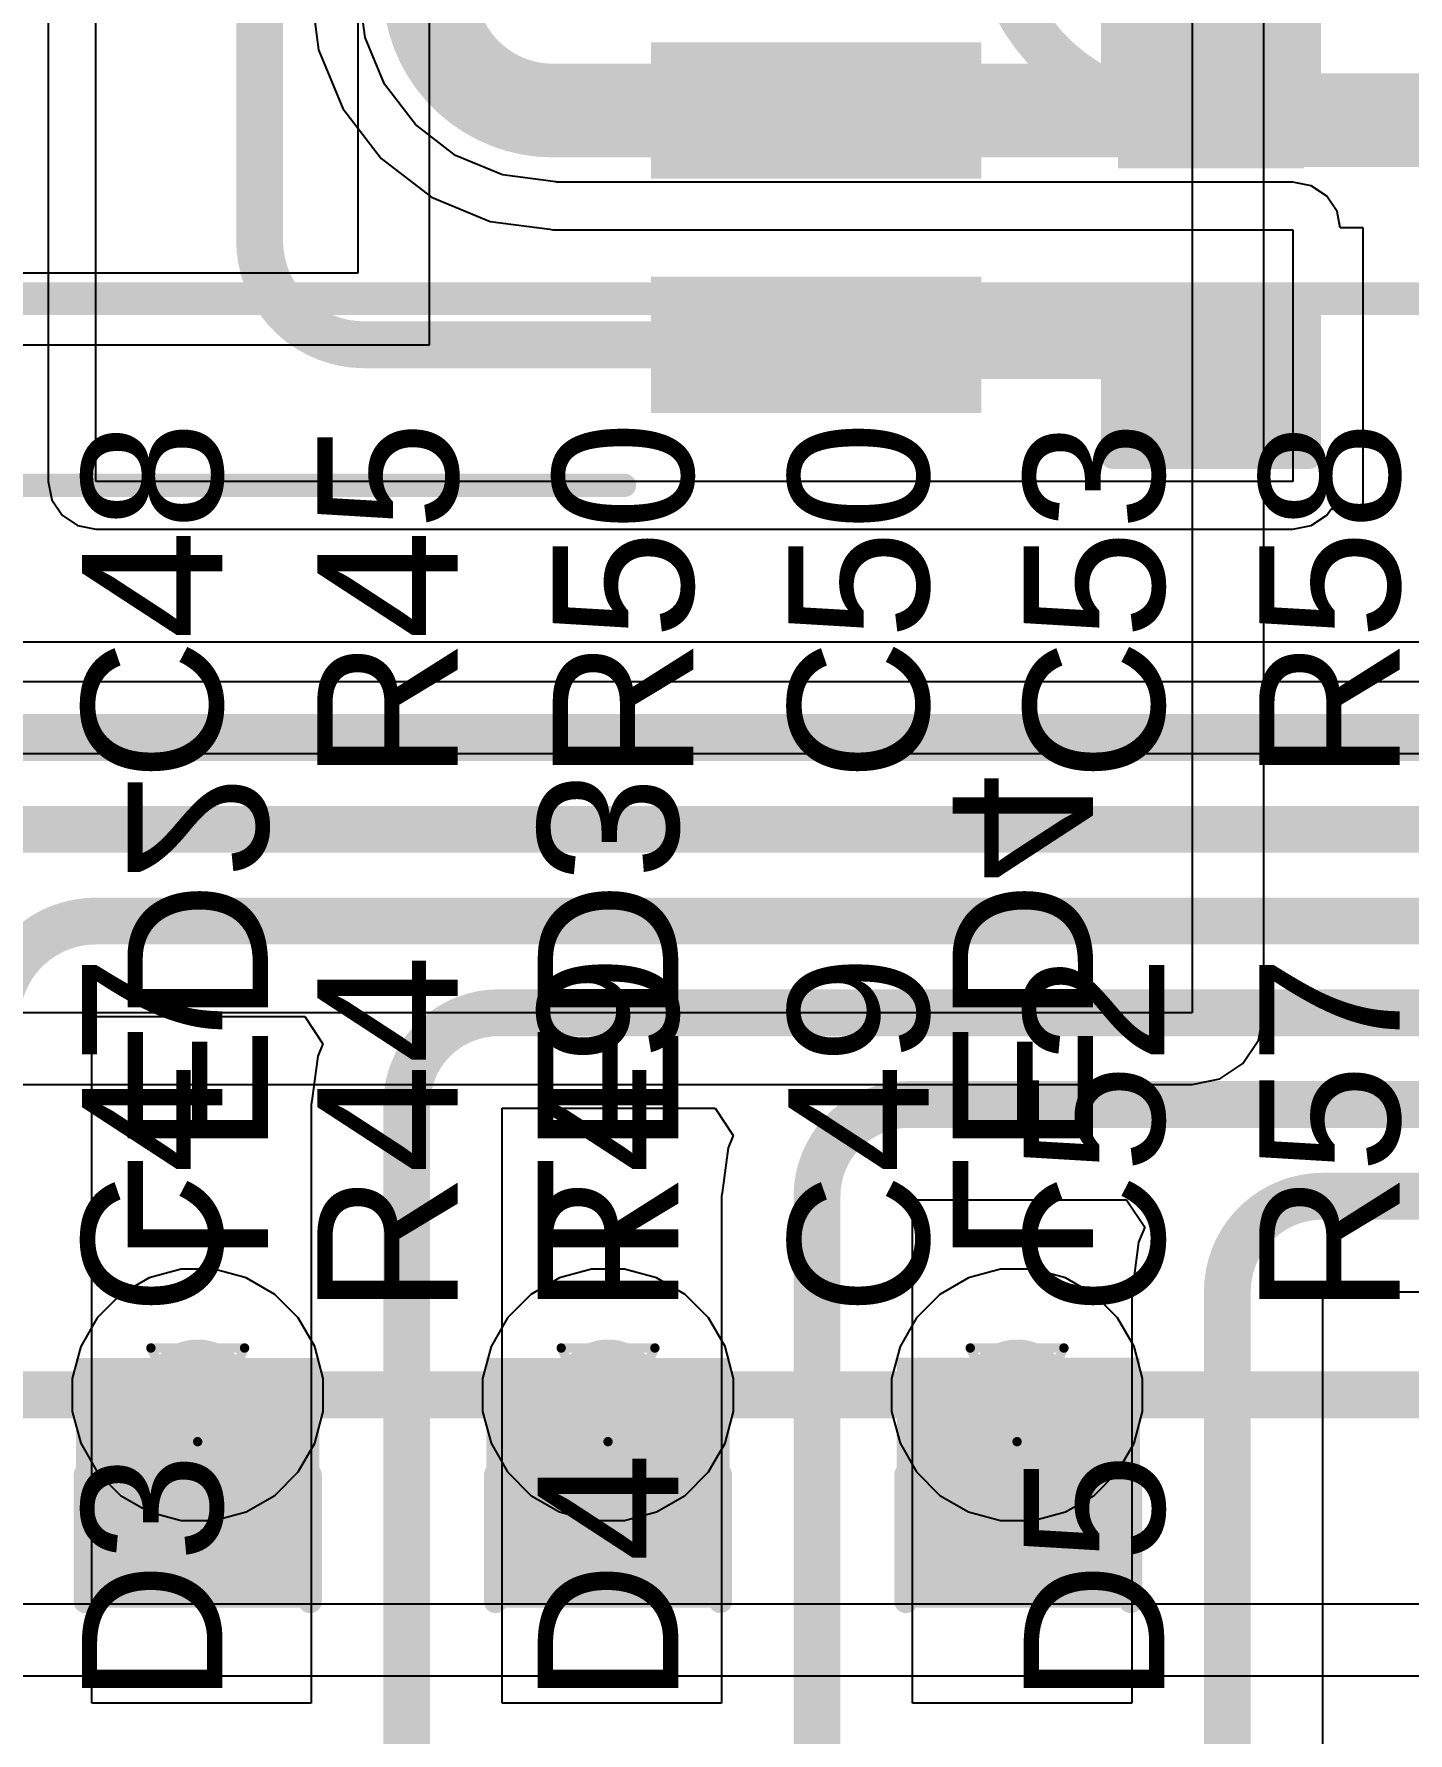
# Model space of a CAD drawing. Header units: inches. Extents: x 0 to 35.2, y -0.7 to 15.9.
# Drawn here: x 0.4949 to 0.7882, y 0.2728 to 0.6355 of the extents above; entities that cross this region are included whole.
import ezdxf

# ---------------------------------------------------------------- set-up
doc = ezdxf.new("R2010")
doc.units = ezdxf.units.IN
doc.header["$MEASUREMENT"] = 0
for name, color, linetype in [('Bottom Layer', 5, 'Continuous'), ('Bottom Overlay', 54, 'Continuous'), ('Bottom Paste', 16, 'Continuous'), ('Bottom Solder', 6, 'Continuous'), ('Drill Drawing', 1, 'Continuous'), ('GND1', 16, 'Continuous'), ('GND2', 76, 'Continuous'), ('Top Layer', 1, 'Continuous'), ('Top Overlay', 2, 'Continuous'), ('Via Holes', 16, 'Continuous')]:
    doc.layers.add(name, color=color, linetype=linetype)
doc.styles.add('Arial', font='', dxfattribs={"height": 0.2})
doc.styles.get('Arial').set_extended_font_data('Arial')

# ---------------------------------------------------------------- blocks, each defined once
blk = doc.blocks.new('SOIC_16_300____B_22')
at = {"layer": 'Bottom Layer'}
for points in [[(0.15945, -0.11319), (0.22441, -0.11319), (0.22441, -0.13681), (0.15945, -0.13681)], [(0.15945, -0.16319), (0.22441, -0.16319), (0.22441, -0.18681), (0.15945, -0.18681)]]:
    blk.add_hatch(color=5, dxfattribs=at).paths.add_polyline_path(points)
at = {"layer": 'Bottom Paste'}
for points in [[(0.15945, -0.11319), (0.22441, -0.11319), (0.22441, -0.13681), (0.15945, -0.13681)], [(0.15945, -0.16319), (0.22441, -0.16319), (0.22441, -0.18681), (0.15945, -0.18681)]]:
    blk.add_hatch(color=16, dxfattribs=at).paths.add_polyline_path(points)
at = {"layer": 'Bottom Solder'}
for points in [[(0.15669, -0.11043), (0.22717, -0.11043), (0.22717, -0.13957), (0.15669, -0.13957)], [(0.15669, -0.16043), (0.22717, -0.16043), (0.22717, -0.18957), (0.15669, -0.18957)]]:
    blk.add_hatch(color=6, dxfattribs=at).paths.add_polyline_path(points)
at = {"layer": 'Bottom Overlay'}
blk.add_lwpolyline([(-0.142, -0.205, 0.005, 0.005, 0), (0.151, -0.205, 0.005, 0.005, 0)], format="xyseb", dxfattribs=at)
blk.add_lwpolyline([(0.14975, -0.205, 0.0025, 0.0025, 1), (0.15225, -0.205, 0.0025, 0.0025, 1)], format="xyseb", close=True, dxfattribs=at)
blk = doc.blocks.new('LED_0603_B_109')
at = {"layer": 'Bottom Layer'}
for points in [[(-0.03937, 0.01969), (-0.01969, 0.01969), (-0.01969, -0.01969), (-0.03937, -0.01969)], [(0.01969, 0.01969), (0.03937, 0.01969), (0.03937, -0.01969), (0.01969, -0.01969)]]:
    blk.add_hatch(color=5, dxfattribs=at).paths.add_polyline_path(points)
at = {"layer": 'Bottom Overlay'}
blk.add_hatch(color=54, dxfattribs=at).paths.add_polyline_path([(0.044, -0.026), (0.069, -0.026), (0.069, 0.026), (0.044, 0.026)])
at = {"layer": 'Bottom Paste'}
for points in [[(-0.03937, 0.01969), (-0.01969, 0.01969), (-0.01969, -0.01969), (-0.03937, -0.01969)], [(0.01969, 0.01969), (0.03937, 0.01969), (0.03937, -0.01969), (0.01969, -0.01969)]]:
    blk.add_hatch(color=16, dxfattribs=at).paths.add_polyline_path(points)
at = {"layer": 'Bottom Solder'}
for points in [[(-0.04337, 0.02369), (-0.01569, 0.02369), (-0.01569, -0.02369), (-0.04337, -0.02369)], [(0.01569, 0.02369), (0.04337, 0.02369), (0.04337, -0.02369), (0.01569, -0.02369)]]:
    blk.add_hatch(color=6, dxfattribs=at).paths.add_polyline_path(points)
at = {"layer": 'Bottom Overlay'}
for points in [[(-0.044, 0.024, 0.005, 0.005, 0), (-0.017, 0.024, 0.005, 0.005, 0)], [(-0.044, 0.024, 0.005, 0.005, 0), (-0.044, -0.024, 0.005, 0.005, 0)], [(0.017, 0.024, 0.005, 0.005, 0), (0.044, 0.024, 0.005, 0.005, 0)], [(0.044, 0.024, 0.005, 0.005, 0), (0.044, -0.024, 0.005, 0.005, 0)], [(-0.044, -0.024, 0.005, 0.005, 0), (-0.017, -0.024, 0.005, 0.005, 0)], [(0.017, -0.024, 0.005, 0.005, 0), (0.044, -0.024, 0.005, 0.005, 0)]]:
    blk.add_lwpolyline(points, format="xyseb", dxfattribs=at)
for points in [[(-0.04525, 0.024, 0.0025, 0.0025, 1), (-0.04275, 0.024, 0.0025, 0.0025, 1)], [(-0.04525, 0.024, 0.0025, 0.0025, 1), (-0.04275, 0.024, 0.0025, 0.0025, 1)], [(-0.01825, 0.024, 0.0025, 0.0025, 1), (-0.01575, 0.024, 0.0025, 0.0025, 1)], [(0.01575, 0.024, 0.0025, 0.0025, 1), (0.01825, 0.024, 0.0025, 0.0025, 1)], [(0.04275, 0.024, 0.0025, 0.0025, 1), (0.04525, 0.024, 0.0025, 0.0025, 1)], [(0.04275, 0.024, 0.0025, 0.0025, 1), (0.04525, 0.024, 0.0025, 0.0025, 1)], [(-0.04525, -0.024, 0.0025, 0.0025, 1), (-0.04275, -0.024, 0.0025, 0.0025, 1)], [(-0.04525, -0.024, 0.0025, 0.0025, 1), (-0.04275, -0.024, 0.0025, 0.0025, 1)], [(-0.01825, -0.024, 0.0025, 0.0025, 1), (-0.01575, -0.024, 0.0025, 0.0025, 1)], [(0.01575, -0.024, 0.0025, 0.0025, 1), (0.01825, -0.024, 0.0025, 0.0025, 1)], [(0.04275, -0.024, 0.0025, 0.0025, 1), (0.04525, -0.024, 0.0025, 0.0025, 1)], [(0.04275, -0.024, 0.0025, 0.0025, 1), (0.04525, -0.024, 0.0025, 0.0025, 1)]]:
    blk.add_lwpolyline(points, format="xyseb", close=True, dxfattribs=at)
blk = doc.blocks.new('LED_0603_B_110')
at = {"layer": 'Bottom Layer'}
for points in [[(-0.03937, 0.01969), (-0.01969, 0.01969), (-0.01969, -0.01969), (-0.03937, -0.01969)], [(0.01969, 0.01969), (0.03937, 0.01969), (0.03937, -0.01969), (0.01969, -0.01969)]]:
    blk.add_hatch(color=5, dxfattribs=at).paths.add_polyline_path(points)
at = {"layer": 'Bottom Overlay'}
blk.add_hatch(color=54, dxfattribs=at).paths.add_polyline_path([(0.044, -0.026), (0.069, -0.026), (0.069, 0.026), (0.044, 0.026)])
at = {"layer": 'Bottom Paste'}
for points in [[(-0.03937, 0.01969), (-0.01969, 0.01969), (-0.01969, -0.01969), (-0.03937, -0.01969)], [(0.01969, 0.01969), (0.03937, 0.01969), (0.03937, -0.01969), (0.01969, -0.01969)]]:
    blk.add_hatch(color=16, dxfattribs=at).paths.add_polyline_path(points)
at = {"layer": 'Bottom Solder'}
for points in [[(-0.04337, 0.02369), (-0.01569, 0.02369), (-0.01569, -0.02369), (-0.04337, -0.02369)], [(0.01569, 0.02369), (0.04337, 0.02369), (0.04337, -0.02369), (0.01569, -0.02369)]]:
    blk.add_hatch(color=6, dxfattribs=at).paths.add_polyline_path(points)
at = {"layer": 'Bottom Overlay'}
for points in [[(-0.044, 0.024, 0.005, 0.005, 0), (-0.017, 0.024, 0.005, 0.005, 0)], [(-0.044, 0.024, 0.005, 0.005, 0), (-0.044, -0.024, 0.005, 0.005, 0)], [(0.017, 0.024, 0.005, 0.005, 0), (0.044, 0.024, 0.005, 0.005, 0)], [(0.044, 0.024, 0.005, 0.005, 0), (0.044, -0.024, 0.005, 0.005, 0)], [(-0.044, -0.024, 0.005, 0.005, 0), (-0.017, -0.024, 0.005, 0.005, 0)], [(0.017, -0.024, 0.005, 0.005, 0), (0.044, -0.024, 0.005, 0.005, 0)]]:
    blk.add_lwpolyline(points, format="xyseb", dxfattribs=at)
for points in [[(-0.04525, 0.024, 0.0025, 0.0025, 1), (-0.04275, 0.024, 0.0025, 0.0025, 1)], [(-0.04525, 0.024, 0.0025, 0.0025, 1), (-0.04275, 0.024, 0.0025, 0.0025, 1)], [(-0.01825, 0.024, 0.0025, 0.0025, 1), (-0.01575, 0.024, 0.0025, 0.0025, 1)], [(0.01575, 0.024, 0.0025, 0.0025, 1), (0.01825, 0.024, 0.0025, 0.0025, 1)], [(0.04275, 0.024, 0.0025, 0.0025, 1), (0.04525, 0.024, 0.0025, 0.0025, 1)], [(0.04275, 0.024, 0.0025, 0.0025, 1), (0.04525, 0.024, 0.0025, 0.0025, 1)], [(-0.04525, -0.024, 0.0025, 0.0025, 1), (-0.04275, -0.024, 0.0025, 0.0025, 1)], [(-0.04525, -0.024, 0.0025, 0.0025, 1), (-0.04275, -0.024, 0.0025, 0.0025, 1)], [(-0.01825, -0.024, 0.0025, 0.0025, 1), (-0.01575, -0.024, 0.0025, 0.0025, 1)], [(0.01575, -0.024, 0.0025, 0.0025, 1), (0.01825, -0.024, 0.0025, 0.0025, 1)], [(0.04275, -0.024, 0.0025, 0.0025, 1), (0.04525, -0.024, 0.0025, 0.0025, 1)], [(0.04275, -0.024, 0.0025, 0.0025, 1), (0.04525, -0.024, 0.0025, 0.0025, 1)]]:
    blk.add_lwpolyline(points, format="xyseb", close=True, dxfattribs=at)
blk = doc.blocks.new('LED_0603_B_111')
at = {"layer": 'Bottom Layer'}
for points in [[(-0.03937, 0.01969), (-0.01969, 0.01969), (-0.01969, -0.01969), (-0.03937, -0.01969)], [(0.01969, 0.01969), (0.03937, 0.01969), (0.03937, -0.01969), (0.01969, -0.01969)]]:
    blk.add_hatch(color=5, dxfattribs=at).paths.add_polyline_path(points)
at = {"layer": 'Bottom Overlay'}
blk.add_hatch(color=54, dxfattribs=at).paths.add_polyline_path([(0.044, -0.026), (0.069, -0.026), (0.069, 0.026), (0.044, 0.026)])
at = {"layer": 'Bottom Paste'}
for points in [[(-0.03937, 0.01969), (-0.01969, 0.01969), (-0.01969, -0.01969), (-0.03937, -0.01969)], [(0.01969, 0.01969), (0.03937, 0.01969), (0.03937, -0.01969), (0.01969, -0.01969)]]:
    blk.add_hatch(color=16, dxfattribs=at).paths.add_polyline_path(points)
at = {"layer": 'Bottom Solder'}
for points in [[(-0.04337, 0.02369), (-0.01569, 0.02369), (-0.01569, -0.02369), (-0.04337, -0.02369)], [(0.01569, 0.02369), (0.04337, 0.02369), (0.04337, -0.02369), (0.01569, -0.02369)]]:
    blk.add_hatch(color=6, dxfattribs=at).paths.add_polyline_path(points)
at = {"layer": 'Bottom Overlay'}
for points in [[(-0.044, 0.024, 0.005, 0.005, 0), (-0.017, 0.024, 0.005, 0.005, 0)], [(-0.044, 0.024, 0.005, 0.005, 0), (-0.044, -0.024, 0.005, 0.005, 0)], [(0.017, 0.024, 0.005, 0.005, 0), (0.044, 0.024, 0.005, 0.005, 0)], [(0.044, 0.024, 0.005, 0.005, 0), (0.044, -0.024, 0.005, 0.005, 0)], [(-0.044, -0.024, 0.005, 0.005, 0), (-0.017, -0.024, 0.005, 0.005, 0)], [(0.017, -0.024, 0.005, 0.005, 0), (0.044, -0.024, 0.005, 0.005, 0)]]:
    blk.add_lwpolyline(points, format="xyseb", dxfattribs=at)
for points in [[(-0.04525, 0.024, 0.0025, 0.0025, 1), (-0.04275, 0.024, 0.0025, 0.0025, 1)], [(-0.04525, 0.024, 0.0025, 0.0025, 1), (-0.04275, 0.024, 0.0025, 0.0025, 1)], [(-0.01825, 0.024, 0.0025, 0.0025, 1), (-0.01575, 0.024, 0.0025, 0.0025, 1)], [(0.01575, 0.024, 0.0025, 0.0025, 1), (0.01825, 0.024, 0.0025, 0.0025, 1)], [(0.04275, 0.024, 0.0025, 0.0025, 1), (0.04525, 0.024, 0.0025, 0.0025, 1)], [(0.04275, 0.024, 0.0025, 0.0025, 1), (0.04525, 0.024, 0.0025, 0.0025, 1)], [(-0.04525, -0.024, 0.0025, 0.0025, 1), (-0.04275, -0.024, 0.0025, 0.0025, 1)], [(-0.04525, -0.024, 0.0025, 0.0025, 1), (-0.04275, -0.024, 0.0025, 0.0025, 1)], [(-0.01825, -0.024, 0.0025, 0.0025, 1), (-0.01575, -0.024, 0.0025, 0.0025, 1)], [(0.01575, -0.024, 0.0025, 0.0025, 1), (0.01825, -0.024, 0.0025, 0.0025, 1)], [(0.04275, -0.024, 0.0025, 0.0025, 1), (0.04525, -0.024, 0.0025, 0.0025, 1)], [(0.04275, -0.024, 0.0025, 0.0025, 1), (0.04525, -0.024, 0.0025, 0.0025, 1)]]:
    blk.add_lwpolyline(points, format="xyseb", close=True, dxfattribs=at)
blk = doc.blocks.new('C___0603_B_167')
at = {"layer": 'Bottom Layer'}
for points in [[(-0.045, -0.0175), (-0.045, 0.0175), (-0.015, 0.0175), (-0.015, -0.0175)], [(0.015, -0.0175), (0.015, 0.0175), (0.045, 0.0175), (0.045, -0.0175)]]:
    blk.add_hatch(color=5, dxfattribs=at).paths.add_polyline_path(points)
at = {"layer": 'Bottom Paste'}
for points in [[(-0.045, -0.0175), (-0.045, 0.0175), (-0.015, 0.0175), (-0.015, -0.0175)], [(0.015, -0.0175), (0.015, 0.0175), (0.045, 0.0175), (0.045, -0.0175)]]:
    blk.add_hatch(color=16, dxfattribs=at).paths.add_polyline_path(points)
at = {"layer": 'Bottom Solder'}
for points in [[(-0.04736, -0.01986), (-0.04736, 0.01986), (-0.01264, 0.01986), (-0.01264, -0.01986)], [(0.01264, -0.01986), (0.01264, 0.01986), (0.04736, 0.01986), (0.04736, -0.01986)]]:
    blk.add_hatch(color=6, dxfattribs=at).paths.add_polyline_path(points)
at = {"layer": 'Bottom Overlay'}
for points in [[(-0.049, -0.021, 0.005, 0.005, 0), (-0.049, 0.021, 0.005, 0.005, 0)], [(-0.018, 0.021, 0.005, 0.005, 0), (-0.049, 0.021, 0.005, 0.005, 0)], [(0.049, 0.021, 0.005, 0.005, 0), (0.018, 0.021, 0.005, 0.005, 0)], [(0.049, -0.021, 0.005, 0.005, 0), (0.049, 0.021, 0.005, 0.005, 0)], [(-0.018, -0.021, 0.005, 0.005, 0), (-0.049, -0.021, 0.005, 0.005, 0)], [(0.049, -0.021, 0.005, 0.005, 0), (0.018, -0.021, 0.005, 0.005, 0)]]:
    blk.add_lwpolyline(points, format="xyseb", dxfattribs=at)
for points in [[(-0.05025, 0.021, 0.0025, 0.0025, 1), (-0.04775, 0.021, 0.0025, 0.0025, 1)], [(-0.05025, 0.021, 0.0025, 0.0025, 1), (-0.04775, 0.021, 0.0025, 0.0025, 1)], [(-0.01925, 0.021, 0.0025, 0.0025, 1), (-0.01675, 0.021, 0.0025, 0.0025, 1)], [(0.01675, 0.021, 0.0025, 0.0025, 1), (0.01925, 0.021, 0.0025, 0.0025, 1)], [(0.04775, 0.021, 0.0025, 0.0025, 1), (0.05025, 0.021, 0.0025, 0.0025, 1)], [(0.04775, 0.021, 0.0025, 0.0025, 1), (0.05025, 0.021, 0.0025, 0.0025, 1)], [(-0.05025, -0.021, 0.0025, 0.0025, 1), (-0.04775, -0.021, 0.0025, 0.0025, 1)], [(-0.05025, -0.021, 0.0025, 0.0025, 1), (-0.04775, -0.021, 0.0025, 0.0025, 1)], [(-0.01925, -0.021, 0.0025, 0.0025, 1), (-0.01675, -0.021, 0.0025, 0.0025, 1)], [(0.01675, -0.021, 0.0025, 0.0025, 1), (0.01925, -0.021, 0.0025, 0.0025, 1)], [(0.04775, -0.021, 0.0025, 0.0025, 1), (0.05025, -0.021, 0.0025, 0.0025, 1)], [(0.04775, -0.021, 0.0025, 0.0025, 1), (0.05025, -0.021, 0.0025, 0.0025, 1)]]:
    blk.add_lwpolyline(points, format="xyseb", close=True, dxfattribs=at)

msp = doc.modelspace()

# ---------------------------------------------------------------- hatches: boundary and pattern name
at = {"layer": 'Bottom Layer'}
h = msp.add_hatch(color=5, dxfattribs=at)
edge = h.paths.add_edge_path()
edge.add_arc((0.52983, 0.345), 0.01181, 0, 360)
h = msp.add_hatch(color=5, dxfattribs=at)
edge = h.paths.add_edge_path()
edge.add_arc((0.61743, 0.345), 0.01181, 0, 360)
h = msp.add_hatch(color=5, dxfattribs=at)
edge = h.paths.add_edge_path()
edge.add_arc((0.70476, 0.345), 0.01181, 0, 360)
at = {"layer": 'GND1'}
h = msp.add_hatch(color=16, dxfattribs=at)
edge = h.paths.add_edge_path()
edge.add_arc((0.52983, 0.345), 0.01181, 0, 360)
h = msp.add_hatch(color=16, dxfattribs=at)
edge = h.paths.add_edge_path()
edge.add_arc((0.61743, 0.345), 0.01181, 0, 360)
h = msp.add_hatch(color=16, dxfattribs=at)
edge = h.paths.add_edge_path()
edge.add_arc((0.70476, 0.345), 0.01181, 0, 360)
at = {"layer": 'GND2'}
h = msp.add_hatch(color=76, dxfattribs=at)
edge = h.paths.add_edge_path()
edge.add_arc((0.52983, 0.345), 0.01181, 0, 360)
h = msp.add_hatch(color=76, dxfattribs=at)
edge = h.paths.add_edge_path()
edge.add_arc((0.61743, 0.345), 0.01181, 0, 360)
h = msp.add_hatch(color=76, dxfattribs=at)
edge = h.paths.add_edge_path()
edge.add_arc((0.70476, 0.345), 0.01181, 0, 360)
at = {"layer": 'Top Layer'}
h = msp.add_hatch(color=1, dxfattribs=at)
edge = h.paths.add_edge_path()
edge.add_arc((0.52983, 0.345), 0.01181, 0, 360)
h = msp.add_hatch(color=1, dxfattribs=at)
edge = h.paths.add_edge_path()
edge.add_arc((0.61743, 0.345), 0.01181, 0, 360)
h = msp.add_hatch(color=1, dxfattribs=at)
edge = h.paths.add_edge_path()
edge.add_arc((0.70476, 0.345), 0.01181, 0, 360)
at = {"layer": 'Via Holes'}
h = msp.add_hatch(color=7, dxfattribs=at)
edge = h.paths.add_edge_path()
edge.add_arc((0.52983, 0.345), 0.00591, 0, 360)
h = msp.add_hatch(color=7, dxfattribs=at)
edge = h.paths.add_edge_path()
edge.add_arc((0.61743, 0.345), 0.00591, 0, 360)
h = msp.add_hatch(color=7, dxfattribs=at)
edge = h.paths.add_edge_path()
edge.add_arc((0.70476, 0.345), 0.00591, 0, 360)

# ---------------------------------------------------------------- linework, layer by layer
at = {"layer": 'Bottom Layer'}
for p, q in [((0.49789, 0.99222), (0.49789, 0.54)), ((0.50809, 0.54), (0.50809, 0.99222)), ((0.56555, 0.63479), (0.56405, 0.64618)), ((0.55395, 0.64485), (0.55562, 0.63213)), ((0.5697, 0.62478), (0.56555, 0.63479)), ((0.55562, 0.63213), (0.5608, 0.61964)), ((0.5763, 0.61618), (0.5697, 0.62478)), ((0.5608, 0.61964), (0.56903, 0.60891)), ((0.5849, 0.60958), (0.5763, 0.61618)), ((0.59492, 0.60543), (0.5849, 0.60958)), ((0.56903, 0.60891), (0.57976, 0.60067)), ((0.60631, 0.60393), (0.59492, 0.60543)), ((0.60646, 0.60388), (0.60631, 0.60393)), ((0.76367, 0.60388), (0.60646, 0.60388)), ((0.76757, 0.6031), (0.76367, 0.60388)), ((0.77088, 0.60089), (0.76757, 0.6031)), ((0.57976, 0.60067), (0.59226, 0.5955)), ((0.77309, 0.59759), (0.77088, 0.60089)), ((0.59226, 0.5955), (0.60498, 0.59382)), ((0.77377, 0.59417), (0.77309, 0.59759)), ((0.60498, 0.59382), (0.60567, 0.59368)), ((0.60567, 0.59368), (0.61438, 0.59368)), ((0.61438, 0.59368), (0.74117, 0.59368)), ((0.74117, 0.59368), (0.76367, 0.59368)), ((0.76367, 0.59368), (0.76367, 0.54)), ((0.77867, 0.59417), (0.77377, 0.59417)), ((0.77867, 0.53417), (0.77867, 0.59417)), ((0.49789, 0.54), (0.49867, 0.5361)), ((0.76367, 0.54), (0.50809, 0.54)), ((0.49867, 0.5361), (0.50088, 0.53279)), ((0.77088, 0.53279), (0.7718, 0.53417)), ((0.7718, 0.53417), (0.77867, 0.53417)), ((0.50088, 0.53279), (0.50419, 0.53058)), ((0.50419, 0.53058), (0.50809, 0.5298)), ((0.50809, 0.5298), (0.76367, 0.5298)), ((0.76367, 0.5298), (0.76757, 0.53058)), ((0.76757, 0.53058), (0.77088, 0.53279)), ((1.08729, 0.50571), (0.28949, 0.50571)), ((0.50724, 0.27921), (0.50724, 0.42492)), ((0.50724, 0.42492), (0.50729, 0.42492)), ((0.50729, 0.42492), (0.50752, 0.42548)), ((0.50752, 0.42548), (0.50809, 0.42572)), ((0.50809, 0.42572), (0.50809, 0.42576)), ((0.50809, 0.42576), (0.55267, 0.42576)), ((0.55267, 0.42576), (0.55656, 0.41994)), ((0.55547, 0.41732), (0.55421, 0.40774)), ((0.55656, 0.41994), (0.55547, 0.41732)), ((0.55421, 0.40774), (0.55406, 0.40699)), ((0.55406, 0.40699), (0.55406, 0.27921)), ((0.59484, 0.27921), (0.59484, 0.40618)), ((0.59484, 0.40618), (0.64027, 0.40618)), ((0.64027, 0.40618), (0.64416, 0.40036)), ((0.64416, 0.40036), (0.64307, 0.39774)), ((0.64307, 0.39774), (0.64181, 0.38815)), ((0.64181, 0.38815), (0.64166, 0.38741)), ((0.64166, 0.38741), (0.64166, 0.27921)), ((0.68244, 0.27921), (0.68244, 0.3866)), ((0.68244, 0.3866), (0.72813, 0.3866)), ((0.72813, 0.3866), (0.73202, 0.38078)), ((0.73069, 0.37757), (0.72939, 0.36767)), ((0.73202, 0.38078), (0.73069, 0.37757)), ((0.72939, 0.36767), (0.72926, 0.36703)), ((0.72926, 0.36703), (0.72926, 0.27921)), ((0.77004, 0.3669), (0.77012, 0.36694)), ((0.77004, 0.15852), (0.77004, 0.3669)), ((0.77012, 0.36694), (0.77016, 0.36701)), ((0.77016, 0.36701), (0.97369, 0.36701)), ((0.55406, 0.27921), (0.50724, 0.27921)), ((0.64166, 0.27921), (0.59484, 0.27921)), ((0.72926, 0.27921), (0.68244, 0.27921))]:
    msp.add_line(p, q, dxfattribs=at)
for points in [[(0.54305, 0.59146, 0.01, 0.01, 0), (0.54305, 0.94917, 0.01, 0.01, 0)], [(0.60567, 0.61917, 0.02, 0.02, -0.414214), (0.5793, 0.64554, 0.02, 0.02, 0)], [(0.74617, 0.62417, 0.02, 0.02, 0), (0.75323, 0.61712, 0.02, 0.02, 0)], [(0.60567, 0.61917, 0.02, 0.02, 0), (0.74117, 0.61917, 0.02, 0.02, 0)], [(0.75323, 0.61712, 0.02, 0.02, 0), (1.01229, 0.61712, 0.02, 0.02, 0)], [(0.56534, 0.56917, 0.01, 0.01, -0.414214), (0.54305, 0.59146, 0.01, 0.01, 0)], [(0.66205, 0.56937, 0.015, 0.015, 0), (0.74098, 0.56937, 0.015, 0.015, 0)], [(0.56534, 0.56917, 0.01, 0.01, 0), (0.66186, 0.56917, 0.01, 0.01, 0)], [(0.74098, 0.56937, 0.01, 0.01, 0), (0.74617, 0.56417, 0.01, 0.01, 0)], [(0.28949, 0.48532, 0.01, 0.01, 0), (1.09007, 0.48532, 0.01, 0.01, 0)], [(0.37275, 0.46574, 0.01, 0.01, 0), (1.1064, 0.46574, 0.01, 0.01, 0)], [(0.48685, 0.42492, 0.01, 0.01, -0.414214), (0.50809, 0.44615, 0.01, 0.01, 0)], [(0.50809, 0.44615, 0.01, 0.01, 0), (1.13057, 0.44615, 0.01, 0.01, 0)], [(0.57445, 0.40699, 0.01, 0.01, -0.414214), (0.59403, 0.42657, 0.01, 0.01, 0)], [(0.59403, 0.42657, 0.01, 0.01, 0), (1.15058, 0.42657, 0.01, 0.01, 0)], [(0.57445, 0.15851, 0.01, 0.01, 0), (0.57445, 0.40699, 0.01, 0.01, 0)], [(0.66205, 0.38741, 0.01, 0.01, -0.414214), (0.68163, 0.40699, 0.01, 0.01, 0)], [(0.68163, 0.40699, 0.01, 0.01, 0), (1.16943, 0.40699, 0.01, 0.01, 0)], [(0.66205, 0.15851, 0.01, 0.01, 0), (0.66205, 0.38741, 0.01, 0.01, 0)], [(0.74965, 0.36703, 0.01, 0.01, -0.414214), (0.77003, 0.38741, 0.01, 0.01, 0)], [(0.77003, 0.38741, 0.01, 0.01, 0), (1.18992, 0.38741, 0.01, 0.01, 0)], [(0.74965, 0.15852, 0.01, 0.01, 0), (0.74965, 0.36703, 0.01, 0.01, 0)], [(0.52983, 0.31342, 0.02, 0.02, 0), (0.52983, 0.345, 0.02, 0.02, 0)], [(0.61743, 0.31342, 0.02, 0.02, 0), (0.61743, 0.345, 0.02, 0.02, 0)], [(0.70476, 0.31638, 0.02, 0.02, 0), (0.70476, 0.345, 0.02, 0.02, 0)]]:
    msp.add_lwpolyline(points, format="xyseb", dxfattribs=at)
for points in [[(0.74117, 0.62417, 0.01, 0.01, 1), (0.75117, 0.62417, 0.01, 0.01, 1)], [(0.60067, 0.61917, 0.01, 0.01, 1), (0.61067, 0.61917, 0.01, 0.01, 1)], [(0.60067, 0.61917, 0.01, 0.01, 1), (0.61067, 0.61917, 0.01, 0.01, 1)], [(0.73617, 0.61917, 0.01, 0.01, 1), (0.74617, 0.61917, 0.01, 0.01, 1)], [(0.74823, 0.61712, 0.01, 0.01, 1), (0.75823, 0.61712, 0.01, 0.01, 1)], [(0.74823, 0.61712, 0.01, 0.01, 1), (0.75823, 0.61712, 0.01, 0.01, 1)], [(0.54055, 0.59146, 0.005, 0.005, 1), (0.54555, 0.59146, 0.005, 0.005, 1)], [(0.54055, 0.59146, 0.005, 0.005, 1), (0.54555, 0.59146, 0.005, 0.005, 1)], [(0.6583, 0.56937, 0.0075, 0.0075, 1), (0.6658, 0.56937, 0.0075, 0.0075, 1)], [(0.73723, 0.56937, 0.0075, 0.0075, 1), (0.74473, 0.56937, 0.0075, 0.0075, 1)], [(0.56284, 0.56917, 0.005, 0.005, 1), (0.56784, 0.56917, 0.005, 0.005, 1)], [(0.56284, 0.56917, 0.005, 0.005, 1), (0.56784, 0.56917, 0.005, 0.005, 1)], [(0.65936, 0.56917, 0.005, 0.005, 1), (0.66436, 0.56917, 0.005, 0.005, 1)], [(0.73848, 0.56937, 0.005, 0.005, 1), (0.74348, 0.56937, 0.005, 0.005, 1)], [(0.74367, 0.56417, 0.005, 0.005, 1), (0.74867, 0.56417, 0.005, 0.005, 1)], [(0.50559, 0.44615, 0.005, 0.005, 1), (0.51059, 0.44615, 0.005, 0.005, 1)], [(0.50559, 0.44615, 0.005, 0.005, 1), (0.51059, 0.44615, 0.005, 0.005, 1)], [(0.59153, 0.42657, 0.005, 0.005, 1), (0.59653, 0.42657, 0.005, 0.005, 1)], [(0.59153, 0.42657, 0.005, 0.005, 1), (0.59653, 0.42657, 0.005, 0.005, 1)], [(0.57195, 0.40699, 0.005, 0.005, 1), (0.57695, 0.40699, 0.005, 0.005, 1)], [(0.57195, 0.40699, 0.005, 0.005, 1), (0.57695, 0.40699, 0.005, 0.005, 1)], [(0.67913, 0.40699, 0.005, 0.005, 1), (0.68413, 0.40699, 0.005, 0.005, 1)], [(0.67913, 0.40699, 0.005, 0.005, 1), (0.68413, 0.40699, 0.005, 0.005, 1)], [(0.65955, 0.38741, 0.005, 0.005, 1), (0.66455, 0.38741, 0.005, 0.005, 1)], [(0.65955, 0.38741, 0.005, 0.005, 1), (0.66455, 0.38741, 0.005, 0.005, 1)], [(0.76753, 0.38741, 0.005, 0.005, 1), (0.77253, 0.38741, 0.005, 0.005, 1)], [(0.76753, 0.38741, 0.005, 0.005, 1), (0.77253, 0.38741, 0.005, 0.005, 1)], [(0.74715, 0.36703, 0.005, 0.005, 1), (0.75215, 0.36703, 0.005, 0.005, 1)], [(0.74715, 0.36703, 0.005, 0.005, 1), (0.75215, 0.36703, 0.005, 0.005, 1)], [(0.52483, 0.345, 0.01, 0.01, 1), (0.53483, 0.345, 0.01, 0.01, 1)], [(0.61243, 0.345, 0.01, 0.01, 1), (0.62243, 0.345, 0.01, 0.01, 1)], [(0.69976, 0.345, 0.01, 0.01, 1), (0.70976, 0.345, 0.01, 0.01, 1)], [(0.52483, 0.31342, 0.01, 0.01, 1), (0.53483, 0.31342, 0.01, 0.01, 1)], [(0.61243, 0.31342, 0.01, 0.01, 1), (0.62243, 0.31342, 0.01, 0.01, 1)], [(0.69976, 0.31638, 0.01, 0.01, 1), (0.70976, 0.31638, 0.01, 0.01, 1)]]:
    msp.add_lwpolyline(points, format="xyseb", close=True, dxfattribs=at)
at = {"layer": 'Drill Drawing'}
for points in [[(0.51983, 0.355, 0.002, 0.002, 0), (0.53983, 0.355, 0.002, 0.002, 0)], [(0.51983, 0.355, 0.002, 0.002, 0), (0.52983, 0.335, 0.002, 0.002, 0)], [(0.52983, 0.335, 0.002, 0.002, 0), (0.53983, 0.355, 0.002, 0.002, 0)], [(0.60743, 0.355, 0.002, 0.002, 0), (0.62743, 0.355, 0.002, 0.002, 0)], [(0.60743, 0.355, 0.002, 0.002, 0), (0.61743, 0.335, 0.002, 0.002, 0)], [(0.61743, 0.335, 0.002, 0.002, 0), (0.62743, 0.355, 0.002, 0.002, 0)], [(0.69476, 0.355, 0.002, 0.002, 0), (0.71476, 0.355, 0.002, 0.002, 0)], [(0.69476, 0.355, 0.002, 0.002, 0), (0.70476, 0.335, 0.002, 0.002, 0)], [(0.70476, 0.335, 0.002, 0.002, 0), (0.71476, 0.355, 0.002, 0.002, 0)]]:
    msp.add_lwpolyline(points, format="xyseb", dxfattribs=at)
for points in [[(0.51933, 0.355, 0.001, 0.001, 1), (0.52033, 0.355, 0.001, 0.001, 1)], [(0.51933, 0.355, 0.001, 0.001, 1), (0.52033, 0.355, 0.001, 0.001, 1)], [(0.53933, 0.355, 0.001, 0.001, 1), (0.54033, 0.355, 0.001, 0.001, 1)], [(0.53933, 0.355, 0.001, 0.001, 1), (0.54033, 0.355, 0.001, 0.001, 1)], [(0.60693, 0.355, 0.001, 0.001, 1), (0.60793, 0.355, 0.001, 0.001, 1)], [(0.60693, 0.355, 0.001, 0.001, 1), (0.60793, 0.355, 0.001, 0.001, 1)], [(0.62693, 0.355, 0.001, 0.001, 1), (0.62793, 0.355, 0.001, 0.001, 1)], [(0.62693, 0.355, 0.001, 0.001, 1), (0.62793, 0.355, 0.001, 0.001, 1)], [(0.69426, 0.355, 0.001, 0.001, 1), (0.69526, 0.355, 0.001, 0.001, 1)], [(0.69426, 0.355, 0.001, 0.001, 1), (0.69526, 0.355, 0.001, 0.001, 1)], [(0.71426, 0.355, 0.001, 0.001, 1), (0.71526, 0.355, 0.001, 0.001, 1)], [(0.71426, 0.355, 0.001, 0.001, 1), (0.71526, 0.355, 0.001, 0.001, 1)], [(0.52933, 0.335, 0.001, 0.001, 1), (0.53033, 0.335, 0.001, 0.001, 1)], [(0.52933, 0.335, 0.001, 0.001, 1), (0.53033, 0.335, 0.001, 0.001, 1)], [(0.61693, 0.335, 0.001, 0.001, 1), (0.61793, 0.335, 0.001, 0.001, 1)], [(0.61693, 0.335, 0.001, 0.001, 1), (0.61793, 0.335, 0.001, 0.001, 1)], [(0.70426, 0.335, 0.001, 0.001, 1), (0.70526, 0.335, 0.001, 0.001, 1)], [(0.70426, 0.335, 0.001, 0.001, 1), (0.70526, 0.335, 0.001, 0.001, 1)]]:
    msp.add_lwpolyline(points, format="xyseb", close=True, dxfattribs=at)
at = {"layer": 'GND1'}
for p, q in [((0.51948, 0.36998), (0.51337, 0.36645)), ((0.5263, 0.37181), (0.51948, 0.36998)), ((0.53336, 0.37181), (0.5263, 0.37181)), ((0.54018, 0.36998), (0.53336, 0.37181)), ((0.54629, 0.36645), (0.54018, 0.36998)), ((0.60708, 0.36998), (0.60097, 0.36645)), ((0.6139, 0.37181), (0.60708, 0.36998)), ((0.62096, 0.37181), (0.6139, 0.37181)), ((0.62778, 0.36998), (0.62096, 0.37181)), ((0.63389, 0.36645), (0.62778, 0.36998)), ((0.69441, 0.36998), (0.6883, 0.36645)), ((0.70123, 0.37181), (0.69441, 0.36998)), ((0.70829, 0.37181), (0.70123, 0.37181)), ((0.71511, 0.36998), (0.70829, 0.37181)), ((0.72122, 0.36645), (0.71511, 0.36998)), ((0.51337, 0.36645), (0.50838, 0.36146)), ((0.55129, 0.36146), (0.54629, 0.36645)), ((0.60097, 0.36645), (0.59598, 0.36146)), ((0.63889, 0.36146), (0.63389, 0.36645)), ((0.6883, 0.36645), (0.68331, 0.36146)), ((0.72621, 0.36146), (0.72122, 0.36645)), ((0.50838, 0.36146), (0.50485, 0.35534)), ((0.55482, 0.35534), (0.55129, 0.36146)), ((0.59598, 0.36146), (0.59245, 0.35534)), ((0.64242, 0.35534), (0.63889, 0.36146)), ((0.68331, 0.36146), (0.67978, 0.35534)), ((0.72974, 0.35534), (0.72621, 0.36146)), ((0.50485, 0.35534), (0.50302, 0.34852)), ((0.55664, 0.34852), (0.55482, 0.35534)), ((0.59245, 0.35534), (0.59062, 0.34852)), ((0.64424, 0.34852), (0.64242, 0.35534)), ((0.67978, 0.35534), (0.67795, 0.34852)), ((0.73157, 0.34852), (0.72974, 0.35534)), ((0.50302, 0.34852), (0.50302, 0.34147)), ((0.55664, 0.34147), (0.55664, 0.34852)), ((0.59062, 0.34852), (0.59062, 0.34147)), ((0.64424, 0.34147), (0.64424, 0.34852)), ((0.67795, 0.34852), (0.67795, 0.34147)), ((0.73157, 0.34147), (0.73157, 0.34852)), ((0.50302, 0.34147), (0.50485, 0.33465)), ((0.55482, 0.33465), (0.55664, 0.34147)), ((0.59062, 0.34147), (0.59245, 0.33465)), ((0.64242, 0.33465), (0.64424, 0.34147)), ((0.67795, 0.34147), (0.67978, 0.33465)), ((0.72974, 0.33465), (0.73157, 0.34147)), ((0.50485, 0.33465), (0.50838, 0.32853)), ((0.55129, 0.32853), (0.55482, 0.33465)), ((0.59245, 0.33465), (0.59598, 0.32853)), ((0.63889, 0.32853), (0.64242, 0.33465)), ((0.67978, 0.33465), (0.68331, 0.32853)), ((0.72621, 0.32853), (0.72974, 0.33465)), ((0.50838, 0.32853), (0.51337, 0.32354)), ((0.54629, 0.32354), (0.55129, 0.32853)), ((0.59598, 0.32853), (0.60097, 0.32354)), ((0.63389, 0.32354), (0.63889, 0.32853)), ((0.68331, 0.32853), (0.6883, 0.32354)), ((0.72122, 0.32354), (0.72621, 0.32853)), ((0.51337, 0.32354), (0.51948, 0.32001)), ((0.54018, 0.32001), (0.54629, 0.32354)), ((0.60097, 0.32354), (0.60708, 0.32001)), ((0.62778, 0.32001), (0.63389, 0.32354)), ((0.6883, 0.32354), (0.69441, 0.32001)), ((0.71511, 0.32001), (0.72122, 0.32354)), ((0.51948, 0.32001), (0.5263, 0.31818)), ((0.53336, 0.31818), (0.54018, 0.32001)), ((0.60708, 0.32001), (0.6139, 0.31818)), ((0.62096, 0.31818), (0.62778, 0.32001)), ((0.69441, 0.32001), (0.70123, 0.31818)), ((0.70829, 0.31818), (0.71511, 0.32001)), ((0.5263, 0.31818), (0.53336, 0.31818)), ((0.6139, 0.31818), (0.62096, 0.31818)), ((0.70123, 0.31818), (0.70829, 0.31818))]:
    msp.add_line(p, q, dxfattribs=at)
at = {"layer": 'GND2'}
for p, q in [((0.97694, 0.49721), (0.28, 0.49721)), ((0.28, 0.48191), (0.97694, 0.48191))]:
    msp.add_line(p, q, dxfattribs=at)
for points in [[(0.74117, 0.61917, 0.01, 0.01, -0.414214), (0.7, 0.66034, 0.01, 0.01, 0)], [(0.74117, 0.61917, 0.01, 0.01, 0), (1.55757, 0.61917, 0.01, 0.01, 0)]]:
    msp.add_lwpolyline(points, format="xyseb", dxfattribs=at)
msp.add_lwpolyline([(0.73867, 0.61917, 0.005, 0.005, 1), (0.74367, 0.61917, 0.005, 0.005, 1)], format="xyseb", close=True, dxfattribs=at)
msp.add_lwpolyline([(0.73867, 0.61917, 0.005, 0.005, 1), (0.74367, 0.61917, 0.005, 0.005, 1)], format="xyseb", close=True, dxfattribs=at)
at = {"layer": 'Top Layer'}
for p, q in [((0.564, 1.03841), (0.564, 0.58447)), ((0.5793, 0.56917), (0.5793, 1.03841)), ((0.74217, 1.016), (0.74217, 0.42657)), ((0.75746, 0.42657), (0.75746, 0.63835)), ((0.564, 0.58447), (0.215, 0.58447)), ((0.215, 0.56917), (0.5793, 0.56917)), ((0.74217, 0.42657), (0.37432, 0.42657)), ((0.7563, 0.42072), (0.75746, 0.42657)), ((0.75298, 0.41576), (0.7563, 0.42072)), ((0.74802, 0.41244), (0.75298, 0.41576)), ((0.38961, 0.41128), (0.74217, 0.41128)), ((0.74217, 0.41128), (0.74802, 0.41244)), ((0.97747, 0.30029), (0.38961, 0.30029)), ((0.37432, 0.285), (1.09474, 0.285))]:
    msp.add_line(p, q, dxfattribs=at)
for points in [[(0.44223, 0.345, 0.01, 0.01, 0), (0.52983, 0.345, 0.01, 0.01, 0)], [(0.52983, 0.345, 0.01, 0.01, 0), (0.61743, 0.345, 0.01, 0.01, 0)], [(0.61743, 0.345, 0.01, 0.01, 0), (0.70476, 0.345, 0.01, 0.01, 0)], [(0.70476, 0.345, 0.01, 0.01, 0), (0.87759, 0.345, 0.01, 0.01, 0)]]:
    msp.add_lwpolyline(points, format="xyseb", dxfattribs=at)
for points in [[(0.52733, 0.345, 0.005, 0.005, 1), (0.53233, 0.345, 0.005, 0.005, 1)], [(0.52733, 0.345, 0.005, 0.005, 1), (0.53233, 0.345, 0.005, 0.005, 1)], [(0.61493, 0.345, 0.005, 0.005, 1), (0.61993, 0.345, 0.005, 0.005, 1)], [(0.61493, 0.345, 0.005, 0.005, 1), (0.61993, 0.345, 0.005, 0.005, 1)], [(0.70226, 0.345, 0.005, 0.005, 1), (0.70726, 0.345, 0.005, 0.005, 1)], [(0.70226, 0.345, 0.005, 0.005, 1), (0.70726, 0.345, 0.005, 0.005, 1)]]:
    msp.add_lwpolyline(points, format="xyseb", close=True, dxfattribs=at)
at = {"layer": 'Top Overlay'}
msp.add_lwpolyline([(0.278, 0.579, 0.007, 0.007, 0), (0.912, 0.579, 0.007, 0.007, 0)], format="xyseb", dxfattribs=at)

# ---------------------------------------------------------------- block references
msp.add_blockref('SOIC_16_300____B_22', (0.46993, 0.74417))
for name, p, rotation in [('C___0603_B_167', (0.74617, 0.59417), 270), ('LED_0603_B_111', (0.52983, 0.28389), 90), ('LED_0603_B_110', (0.61743, 0.28389), 90), ('LED_0603_B_109', (0.70503, 0.2839), 90)]:
    msp.add_blockref(name, p, dxfattribs=dict(rotation=rotation))

# ---------------------------------------------------------------- texts
at = {"layer": 'Bottom Overlay', "style": 'Arial', "text_generation_flag": 2}
for s, p in [('LED2', (0.51484, 0.37302)), ('LED3', (0.60244, 0.37302)), ('LED4', (0.691, 0.37302))]:
    msp.add_text(s, height=0.03, rotation=270, dxfattribs=at).set_placement(p)
at = {"layer": 'Top Overlay', "style": 'Arial'}
for s, p in [('C48', (0.53509, 0.47601)), ('R45', (0.58536, 0.47601)), ('R50', (0.63563, 0.47601)), ('C50', (0.6859, 0.47601)), ('C53', (0.73618, 0.47601)), ('R58', (0.78645, 0.47601)), ('C47', (0.53509, 0.36201)), ('R44', (0.58536, 0.36201)), ('R49', (0.63243, 0.36201)), ('C49', (0.6859, 0.36201)), ('C52', (0.73618, 0.36201)), ('R57', (0.78645, 0.36201)), ('D3', (0.53509, 0.27901)), ('D4', (0.63243, 0.27901)), ('D5', (0.73618, 0.27901))]:
    msp.add_text(s, height=0.03, rotation=90, dxfattribs=at).set_placement(p)

doc.saveas('drawing.dxf')
